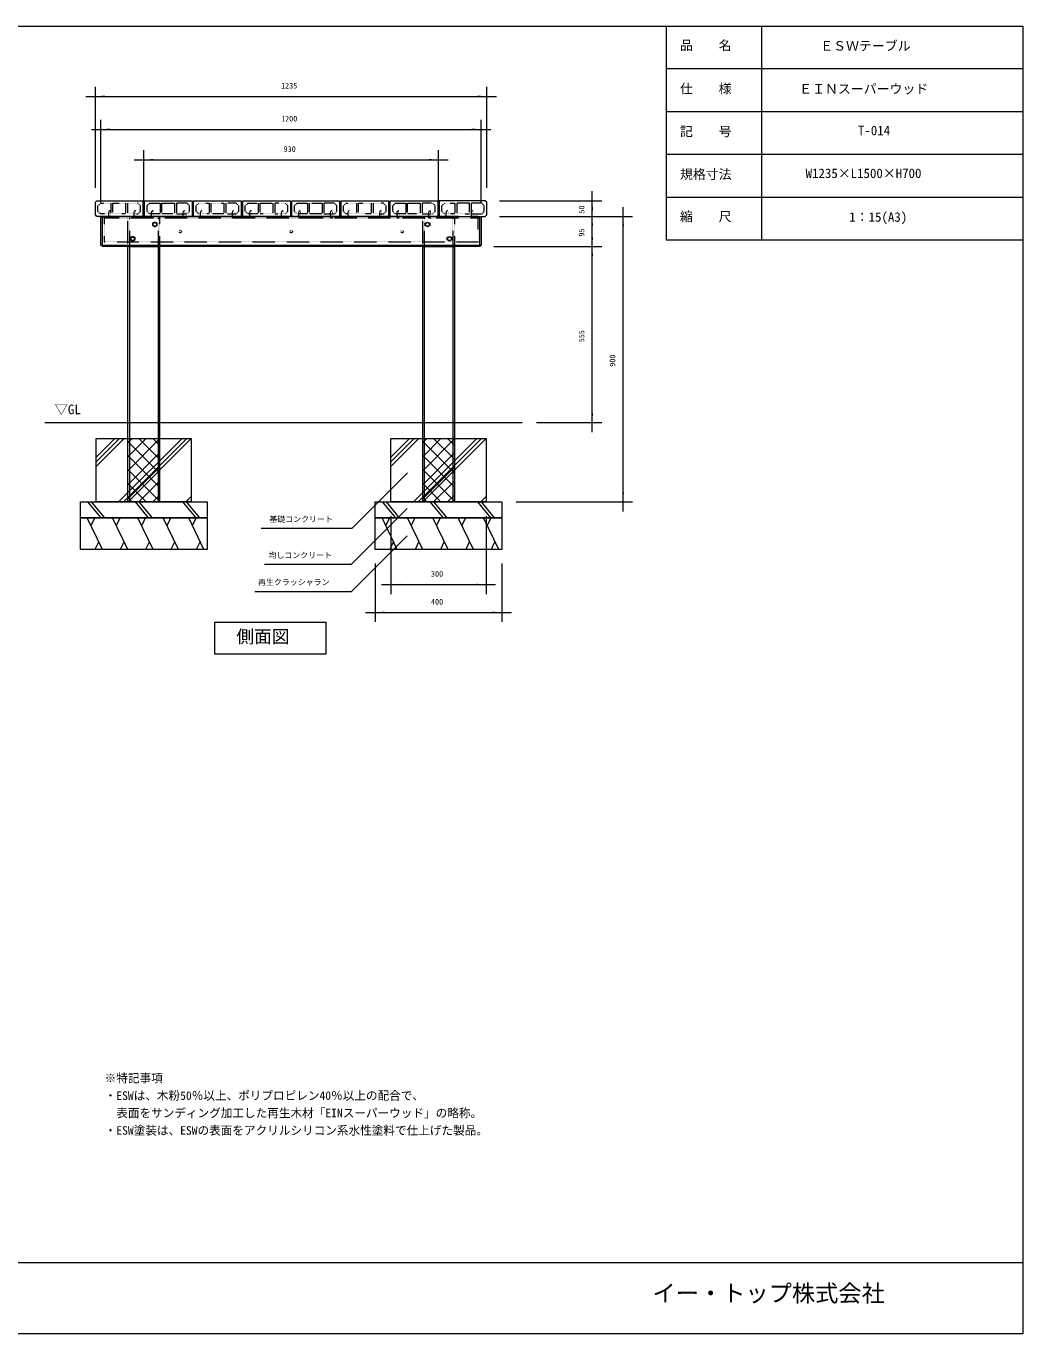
# Model space of a CAD drawing. Units: millimetres, scale not verified. Extents: x -2925 to 2925, y -2062 to 2062.
# Drawn here: x -220 to 2925, y -2062 to 2062 of the extents above; entities that cross this region are included whole.
import ezdxf
from ezdxf.enums import TextEntityAlignment as Align

# ---------------------------------------------------------------- set-up
doc = ezdxf.new("R2010")
doc.units = ezdxf.units.MM
doc.header["$LTSCALE"] = 10
doc.linetypes.add('USER5', pattern=[0.208282, 0.069427, -0.138855])
doc.layers.add('0-1_IMPORTED', color=30, linetype='Continuous', lineweight=18)
doc.styles.add('ＭＳ ゴシック', font='')
doc.styles.get('ＭＳ ゴシック').set_extended_font_data('MS Gothic')

msp = doc.modelspace()

# ---------------------------------------------------------------- linework, layer by layer
at = {"layer": '0-1_IMPORTED'}
for p, q in [((1800, 2062.5), (1800, 1387.5)), ((2100, 2062.5), (2100, 1387.5)), ((2925, 1927.5), (1800, 1927.5)), ((2925, 1792.5), (1800, 1792.5)), ((2925, 1657.5), (1800, 1657.5)), ((2925, 1522.5), (1800, 1522.5)), ((21.5, 1367), (21.5, 1462)), ((1211.5, 1367), (1211.5, 1462)), ((16.5, 1372), (1216.5, 1372)), ((106.5, 1367), (106.5, 562)), ((196.5, 1367), (196.5, 562)), ((1036.5, 1367), (1036.5, 562)), ((1126.5, 1367), (1126.5, 562)), ((2925, 1387.5), (1800, 1387.5)), ((-161, 812), (1345.12, 812)), ((1.5, 673.6), (89.9, 762)), ((1.5, 688.45), (75.05, 762)), ((1.5, 703.3), (60.2, 762)), ((72.33, 562), (272.33, 762)), ((87.18, 562), (287.18, 762)), ((101.5, 748.65), (114.85, 762)), ((101.5, 704.46), (159.04, 762)), ((101.5, 660.26), (201.5, 760.26)), ((201.5, 652.15), (101.5, 752.15)), ((102.03, 562), (301.5, 761.47)), ((201.5, 696.34), (135.84, 762)), ((201.5, 740.53), (180.03, 762)), ((931.5, 673.6), (1019.9, 762)), ((931.5, 688.45), (1005.05, 762)), ((931.5, 703.3), (990.2, 762)), ((1002.33, 562), (1202.33, 762)), ((1017.18, 562), (1217.18, 762)), ((1031.5, 748.65), (1044.85, 762)), ((1031.5, 704.46), (1089.04, 762)), ((1031.5, 660.26), (1131.5, 760.26)), ((1131.5, 652.15), (1031.5, 752.15)), ((1032.03, 562), (1231.5, 761.47)), ((1131.5, 696.34), (1065.84, 762)), ((1131.5, 740.53), (1110.03, 762)), ((101.5, 616.07), (201.5, 716.07)), ((201.5, 607.95), (101.5, 707.95)), ((1031.5, 616.07), (1131.5, 716.07)), ((1131.5, 607.95), (1031.5, 707.95)), ((101.5, 571.87), (201.5, 671.87)), ((201.5, 563.76), (101.5, 663.76)), ((1031.5, 571.87), (1131.5, 671.87)), ((1131.5, 563.76), (1031.5, 663.76)), ((159.06, 562), (101.5, 619.56)), ((135.82, 562), (201.5, 627.68)), ((1089.06, 562), (1031.5, 619.56)), ((1065.82, 562), (1131.5, 627.68)), ((180.01, 562), (201.5, 583.49)), ((284.46, 562), (301.5, 579.04)), ((1110.01, 562), (1131.5, 583.49)), ((1214.46, 562), (1231.5, 579.04)), ((-26, 562), (15.76, 512)), ((-14.19, 562), (27.57, 512)), ((114.87, 562), (101.5, 575.37)), ((124, 562), (165.76, 512)), ((135.81, 562), (177.57, 512)), ((274, 562), (315.76, 512)), ((285.81, 562), (327.57, 512)), ((299.31, 562), (301.5, 564.19)), ((904, 562), (945.76, 512)), ((915.81, 562), (957.57, 512)), ((1044.87, 562), (1031.5, 575.37)), ((1054, 562), (1095.76, 512)), ((1065.81, 562), (1107.57, 512)), ((1204, 562), (1245.76, 512)), ((1215.81, 562), (1257.57, 512)), ((1229.31, 562), (1231.5, 564.19)), ((21.5, 412), (-26.75, 512)), ((-14.68, 487), (-2.62, 512)), ((101.5, 412), (53.25, 512)), ((65.32, 487), (77.38, 512)), ((181.5, 412), (133.25, 512)), ((145.32, 487), (157.38, 512)), ((261.5, 412), (213.25, 512)), ((225.32, 487), (237.38, 512)), ((341.5, 412), (293.25, 512)), ((305.32, 487), (317.38, 512)), ((951.5, 412), (903.25, 512)), ((915.32, 487), (927.38, 512)), ((1031.5, 412), (983.25, 512)), ((995.32, 487), (1007.38, 512)), ((1111.5, 412), (1063.25, 512)), ((1075.32, 487), (1087.38, 512)), ((1191.5, 412), (1143.25, 512)), ((1155.32, 487), (1167.38, 512)), ((1271.5, 412), (1223.25, 512)), ((1235.32, 487), (1247.38, 512)), ((9.44, 437), (-2.62, 412)), ((89.44, 437), (77.38, 412)), ((169.44, 437), (157.38, 412)), ((249.44, 437), (237.38, 412)), ((329.44, 437), (317.38, 412)), ((939.44, 437), (927.38, 412)), ((1019.44, 437), (1007.38, 412)), ((1099.44, 437), (1087.38, 412)), ((1179.44, 437), (1167.38, 412)), ((1259.44, 437), (1247.38, 412)), ((-2925, -1837.5), (2925, -1837.5))]:
    msp.add_line(p, q, dxfattribs=at)
at = {"layer": '0-1_IMPORTED', "color": 1}
for p, q in [((-1, 1552), (-1, 1871)), ((1234, 1552), (1234, 1871)), ((-31, 1841), (-1, 1841)), ((-1, 1841), (1234, 1841)), ((1234, 1841), (1264, 1841)), ((-13.5, 1737), (16.5, 1737)), ((16.5, 1507), (16.5, 1767)), ((16.5, 1737), (1216.5, 1737)), ((1216.5, 1507), (1216.5, 1767)), ((1216.5, 1737), (1246.5, 1737)), ((151.5, 1507), (151.5, 1671)), ((1081.5, 1507), (1081.5, 1671)), ((121.5, 1641), (151.5, 1641)), ((151.5, 1641), (1081.5, 1641)), ((1081.5, 1641), (1111.5, 1641)), ((1566.49, 1512), (1566.49, 1542)), ((1274, 1512), (1596.49, 1512)), ((1566.49, 1462), (1566.49, 1512)), ((1566.49, 1462), (1566.49, 1492)), ((1664, 1462), (1664, 1492)), ((1274, 1462), (1596.49, 1462)), ((1274, 1462), (1596.49, 1462)), ((1274, 1462), (1694, 1462)), ((1566.49, 1367), (1566.49, 1462)), ((1566.49, 1432), (1566.49, 1462)), ((1664, 562), (1664, 1462)), ((1256.5, 1367), (1596.49, 1367)), ((1256.5, 1367), (1596.49, 1367)), ((1566.49, 1367), (1566.49, 1397)), ((1566.49, 812), (1566.49, 1367)), ((1566.49, 1337), (1566.49, 1367)), ((1390.12, 812), (1596.49, 812)), ((1566.49, 782), (1566.49, 812)), ((1326.5, 562), (1694, 562)), ((1664, 532), (1664, 562)), ((931.5, 517), (931.5, 271)), ((1231.5, 517), (1231.5, 271)), ((881.5, 367), (881.5, 183)), ((1281.5, 367), (1281.5, 183)), ((901.5, 301), (931.5, 301)), ((931.5, 301), (1231.5, 301)), ((1231.5, 301), (1261.5, 301)), ((851.5, 213), (881.5, 213)), ((881.5, 213), (1281.5, 213)), ((1281.5, 213), (1311.5, 213))]:
    msp.add_line(p, q, dxfattribs=at)
at = {"layer": '0-1_IMPORTED', "linetype": 'USER5'}
for p, q in [((41.43, 1459), (41.43, 1457)), ((46.57, 1457), (46.57, 1459)), ((106.5, 1458), (106.5, 1367)), ((121.43, 1459), (121.43, 1457)), ((126.57, 1457), (126.57, 1459)), ((176.43, 1459), (176.43, 1457)), ((181.57, 1457), (181.57, 1459)), ((196.5, 1458), (196.5, 1367)), ((276.43, 1459), (276.43, 1457)), ((281.57, 1457), (281.57, 1459)), ((331.43, 1459), (331.43, 1457)), ((336.57, 1457), (336.57, 1459)), ((431.43, 1459), (431.43, 1457)), ((436.57, 1457), (436.57, 1459)), ((486.43, 1459), (486.43, 1457)), ((491.57, 1457), (491.57, 1459)), ((586.43, 1459), (586.43, 1457)), ((591.57, 1457), (591.57, 1459)), ((641.43, 1459), (641.43, 1457)), ((646.57, 1457), (646.57, 1459)), ((741.43, 1459), (741.43, 1457)), ((746.57, 1457), (746.57, 1459)), ((796.43, 1459), (796.43, 1457)), ((801.57, 1457), (801.57, 1459)), ((896.43, 1459), (896.43, 1457)), ((901.57, 1457), (901.57, 1459)), ((951.43, 1459), (951.43, 1457)), ((956.57, 1457), (956.57, 1459)), ((1036.5, 1458), (1036.5, 1367)), ((1051.43, 1459), (1051.43, 1457)), ((1056.57, 1457), (1056.57, 1459)), ((1106.43, 1459), (1106.43, 1457)), ((1111.57, 1457), (1111.57, 1459)), ((1126.5, 1458), (1126.5, 1367)), ((1186.43, 1459), (1186.43, 1457)), ((1191.57, 1457), (1191.57, 1459))]:
    msp.add_line(p, q, dxfattribs=at)
at = {"layer": '0-1_IMPORTED'}
for points in [[(-2925, 2062.5), (2925, 2062.5), (2925, -2062.5), (-2925, -2062.5)], [(132, 1512), (144, 1512), (149, 1512), (149, 1507), (149, 1490), (149, 1462), (4, 1462), (-1, 1467), (-1, 1507), (4, 1512)], [(154, 1462), (154, 1484.5), (154, 1507), (154, 1512), (159, 1512), (299, 1512), (304, 1512), (304, 1507), (304, 1484.5), (304, 1462)], [(309, 1462), (309, 1484.5), (309, 1507), (309, 1512), (314, 1512), (454, 1512), (459, 1512), (459, 1507), (459, 1484.5), (459, 1462)], [(464, 1462), (464, 1484.5), (464, 1507), (464, 1512), (469, 1512), (609, 1512), (614, 1512), (614, 1507), (614, 1484.5), (614, 1462)], [(619, 1462), (619, 1484.5), (619, 1507), (619, 1512), (624, 1512), (764, 1512), (769, 1512), (769, 1507), (769, 1484.5), (769, 1462)], [(774, 1462), (774, 1484.5), (774, 1507), (774, 1512), (779, 1512), (919, 1512), (924, 1512), (924, 1507), (924, 1484.5), (924, 1462)], [(929, 1462), (929, 1484.5), (929, 1507), (929, 1512), (934, 1512), (1074, 1512), (1079, 1512), (1079, 1507), (1079, 1484.5), (1079, 1462)], [(1101, 1512), (1089, 1512), (1084, 1512), (1084, 1507), (1084, 1490), (1084, 1462), (1229, 1462), (1234, 1467), (1234, 1507), (1229, 1512)], [(16.5, 1462), (1216.5, 1462), (1216.5, 1372), (1211.5, 1367), (21.5, 1367), (16.5, 1372)], [(186.5, 1444.5), (179, 1440.75), (179, 1433.25), (186.5, 1429.5), (194, 1433.25), (194, 1440.75)], [(1046.5, 1444.5), (1054, 1440.75), (1054, 1433.25), (1046.5, 1429.5), (1039, 1433.25), (1039, 1440.75)], [(101.5, 1367), (201.5, 1367), (201.5, 562), (101.5, 562)], [(116.5, 1399.5), (109, 1395.75), (109, 1388.25), (116.5, 1384.5), (124, 1388.25), (124, 1395.75)], [(1031.5, 1367), (1131.5, 1367), (1131.5, 562), (1031.5, 562)], [(1116.5, 1399.5), (1124, 1395.75), (1124, 1388.25), (1116.5, 1384.5), (1109, 1388.25), (1109, 1395.75)], [(1.5, 762), (301.5, 762), (301.5, 562), (1.5, 562)], [(931.5, 762), (1231.5, 762), (1231.5, 562), (931.5, 562)], [(-48.5, 562), (351.5, 562), (351.5, 512), (-48.5, 512)], [(881.5, 562), (1281.5, 562), (1281.5, 512), (881.5, 512)], [(-48.5, 512), (351.5, 512), (351.5, 412), (-48.5, 412)], [(881.5, 512), (1281.5, 512), (1281.5, 412), (881.5, 412)], [(376.3, 182), (726.3, 182), (726.3, 82), (376.3, 82)]]:
    msp.add_lwpolyline(points, close=True, dxfattribs=at)
at = {"layer": '0-1_IMPORTED', "linetype": 'USER5'}
for points in [[(15, 1504), (48, 1504), (48, 1470), (15, 1470), (7, 1478), (7, 1496)], [(54, 1504), (94, 1504), (94, 1470), (54, 1470)], [(133, 1504), (100, 1504), (100, 1470), (133, 1470), (141, 1478), (141, 1496)], [(170, 1504), (203, 1504), (203, 1470), (170, 1470), (162, 1478), (162, 1496)], [(209, 1504), (249, 1504), (249, 1470), (209, 1470)], [(288, 1504), (255, 1504), (255, 1470), (288, 1470), (296, 1478), (296, 1496)], [(325, 1504), (358, 1504), (358, 1470), (325, 1470), (317, 1478), (317, 1496)], [(364, 1504), (404, 1504), (404, 1470), (364, 1470)], [(443, 1504), (410, 1504), (410, 1470), (443, 1470), (451, 1478), (451, 1496)], [(480, 1504), (513, 1504), (513, 1470), (480, 1470), (472, 1478), (472, 1496)], [(519, 1504), (559, 1504), (559, 1470), (519, 1470)], [(598, 1504), (565, 1504), (565, 1470), (598, 1470), (606, 1478), (606, 1496)], [(635, 1504), (668, 1504), (668, 1470), (635, 1470), (627, 1478), (627, 1496)], [(674, 1504), (714, 1504), (714, 1470), (674, 1470)], [(753, 1504), (720, 1504), (720, 1470), (753, 1470), (761, 1478), (761, 1496)], [(790, 1504), (823, 1504), (823, 1470), (790, 1470), (782, 1478), (782, 1496)], [(829, 1504), (869, 1504), (869, 1470), (829, 1470)], [(908, 1504), (875, 1504), (875, 1470), (908, 1470), (916, 1478), (916, 1496)], [(945, 1504), (978, 1504), (978, 1470), (945, 1470), (937, 1478), (937, 1496)], [(984, 1504), (1024, 1504), (1024, 1470), (984, 1470)], [(1063, 1504), (1030, 1504), (1030, 1470), (1063, 1470), (1071, 1478), (1071, 1496)], [(1100, 1504), (1133, 1504), (1133, 1470), (1100, 1470), (1092, 1478), (1092, 1496)], [(1179, 1504), (1139, 1504), (1139, 1470), (1179, 1470)], [(1218, 1504), (1185, 1504), (1185, 1470), (1218, 1470), (1226, 1478), (1226, 1496)], [(1206.5, 1462), (26.5, 1462), (26.5, 1382), (1206.5, 1382)], [(26.5, 1462), (1206.5, 1462), (1206.5, 1457), (26.5, 1457)], [(41, 1475), (44, 1482), (47, 1475), (47, 1457), (41, 1457)], [(101.5, 1462), (201.5, 1462), (201.5, 1367), (101.5, 1367)], [(121, 1475), (124, 1482), (127, 1475), (127, 1457), (121, 1457)], [(176, 1475), (179, 1482), (182, 1475), (182, 1457), (176, 1457)], [(276, 1475), (279, 1482), (282, 1475), (282, 1457), (276, 1457)], [(331, 1475), (334, 1482), (337, 1475), (337, 1457), (331, 1457)], [(431, 1475), (434, 1482), (437, 1475), (437, 1457), (431, 1457)], [(486, 1475), (489, 1482), (492, 1475), (492, 1457), (486, 1457)], [(586, 1475), (589, 1482), (592, 1475), (592, 1457), (586, 1457)], [(641, 1475), (644, 1482), (647, 1475), (647, 1457), (641, 1457)], [(741, 1475), (744, 1482), (747, 1475), (747, 1457), (741, 1457)], [(796, 1475), (799, 1482), (802, 1475), (802, 1457), (796, 1457)], [(896, 1475), (899, 1482), (902, 1475), (902, 1457), (896, 1457)], [(951, 1475), (954, 1482), (957, 1475), (957, 1457), (951, 1457)], [(1031.5, 1462), (1131.5, 1462), (1131.5, 1367), (1031.5, 1367)], [(1051, 1475), (1054, 1482), (1057, 1475), (1057, 1457), (1051, 1457)], [(1106, 1475), (1109, 1482), (1112, 1475), (1112, 1457), (1106, 1457)], [(1186, 1475), (1189, 1482), (1192, 1475), (1192, 1457), (1186, 1457)]]:
    msp.add_lwpolyline(points, close=True, dxfattribs=at)
at = {"layer": '0-1_IMPORTED', "color": 1}
for points in [[(522, 478.48), (808.88, 478.48), (983.88, 653.48)], [(532, 365.79), (807.4, 365.79), (982.4, 540.79)], [(502, 279.65), (807.4, 279.65), (982.4, 454.65)]]:
    msp.add_lwpolyline(points, dxfattribs=at)
at = {"layer": '0-1_IMPORTED'}
for centre in [(186.5, 1437), (1046.5, 1437), (116.5, 1392), (1116.5, 1392)]:
    msp.add_circle(centre, 5.75, dxfattribs=at)
at = {"layer": '0-1_IMPORTED', "linetype": 'USER5'}
for centre in [(266.5, 1414.5), (616.5, 1414.5), (966.5, 1414.5)]:
    msp.add_circle(centre, 4, dxfattribs=at)
at = {"layer": '0-1_IMPORTED', "color": 1}
for points in [[(-1, 1841), (29, 1843.62), (29, 1838.38)], [(1234, 1841), (1204, 1838.38), (1204, 1843.62)], [(16.5, 1737), (46.5, 1739.62), (46.5, 1734.38)], [(1216.5, 1737), (1186.5, 1734.38), (1186.5, 1739.62)], [(151.5, 1641), (181.5, 1643.62), (181.5, 1638.38)], [(1081.5, 1641), (1051.5, 1638.38), (1051.5, 1643.62)], [(1566.49, 1512), (1569.11, 1482), (1563.87, 1482)], [(1566.49, 1462), (1563.87, 1492), (1569.11, 1492)], [(1566.49, 1462), (1569.11, 1432), (1563.87, 1432)], [(1664, 1462), (1666.62, 1432), (1661.38, 1432)], [(1566.49, 1367), (1563.87, 1397), (1569.11, 1397)], [(1566.49, 1367), (1569.11, 1337), (1563.87, 1337)], [(1566.49, 812), (1563.87, 842), (1569.11, 842)], [(1664, 562), (1661.38, 592), (1666.62, 592)], [(931.5, 301), (961.5, 303.62), (961.5, 298.38)], [(1231.5, 301), (1201.5, 298.38), (1201.5, 303.62)], [(881.5, 213), (911.5, 215.62), (911.5, 210.38)], [(1281.5, 213), (1251.5, 210.38), (1251.5, 215.62)]]:
    msp.add_solid(points, dxfattribs=at)

# ---------------------------------------------------------------- texts
at = {"layer": '0-1_IMPORTED', "color": 7, "style": 'ＭＳ ゴシック'}
for s, height, p in [('品\u3000\u3000名', 29.85, (1843.28, 1978.07)), ('ＥＳＷテーブル', 29.85, (2285.79, 1976.57)), ('1235', 17.91, (584.75, 1860.45)), ('仕\u3000\u3000様', 29.85, (1843.28, 1841.57)), ('ＥＩＮスーパーウッド', 29.85, (2219.48, 1840.89)), ('1200', 17.91, (584.75, 1756.45)), ('記\u3000\u3000号', 29.85, (1843.28, 1706.57)), ('T-014', 29.85, (2404.78, 1709.49)), ('930', 17.91, (592.69, 1660.45)), ('規格寸法', 29.85, (1843.28, 1571.57)), ('W1235×L1500×H700', 29.85, (2239.6, 1574.49)), ('縮\u3000\u3000尺', 29.85, (1843.28, 1438.07)), ('1：15(A3)', 29.85, (2377.35, 1436.58)), ('▽GL', 30.52, (-129.58, 829.29)), ('基礎コンクリート', 17.91, (547.53, 493)), ('均しコンクリート', 17.91, (545, 379.06)), ('300', 17.91, (1057.69, 320.45)), ('再生クラッシャラン', 17.91, (512.05, 294.17)), ('400', 17.91, (1057.69, 232.45)), ('側面図', 41, (443.6, 104.39)), ('※特記事項', 26.87, (28.19, -1277.55)), ('・ESWは、木粉50％以上、ポリプロピレン40％以上の配合で、', 26.87, (28.19, -1332.52)), ('  表面をサンディング加工した再生木材「EINスーパーウッド」の略称。', 26.87, (28.19, -1387.5)), ('・ESW塗装は、ESWの表面をアクリルシリコン系水性塗料で仕上げた製品。', 26.87, (28.19, -1442.47)), ('イー・トップ株式会社', 53.74, (1756.53, -1977.31))]:
    msp.add_text(s, height=height, dxfattribs=at).set_placement(p, align=Align.BOTTOM_LEFT)
for s, p in [('50', (1547.04, 1471.12)), ('95', (1547.04, 1398.62)), ('555', (1547.04, 1065.69)), ('900', (1644.55, 988.19))]:
    msp.add_text(s, height=17.91, rotation=90, dxfattribs=at).set_placement(p, align=Align.BOTTOM_LEFT)

doc.saveas('drawing.dxf')
